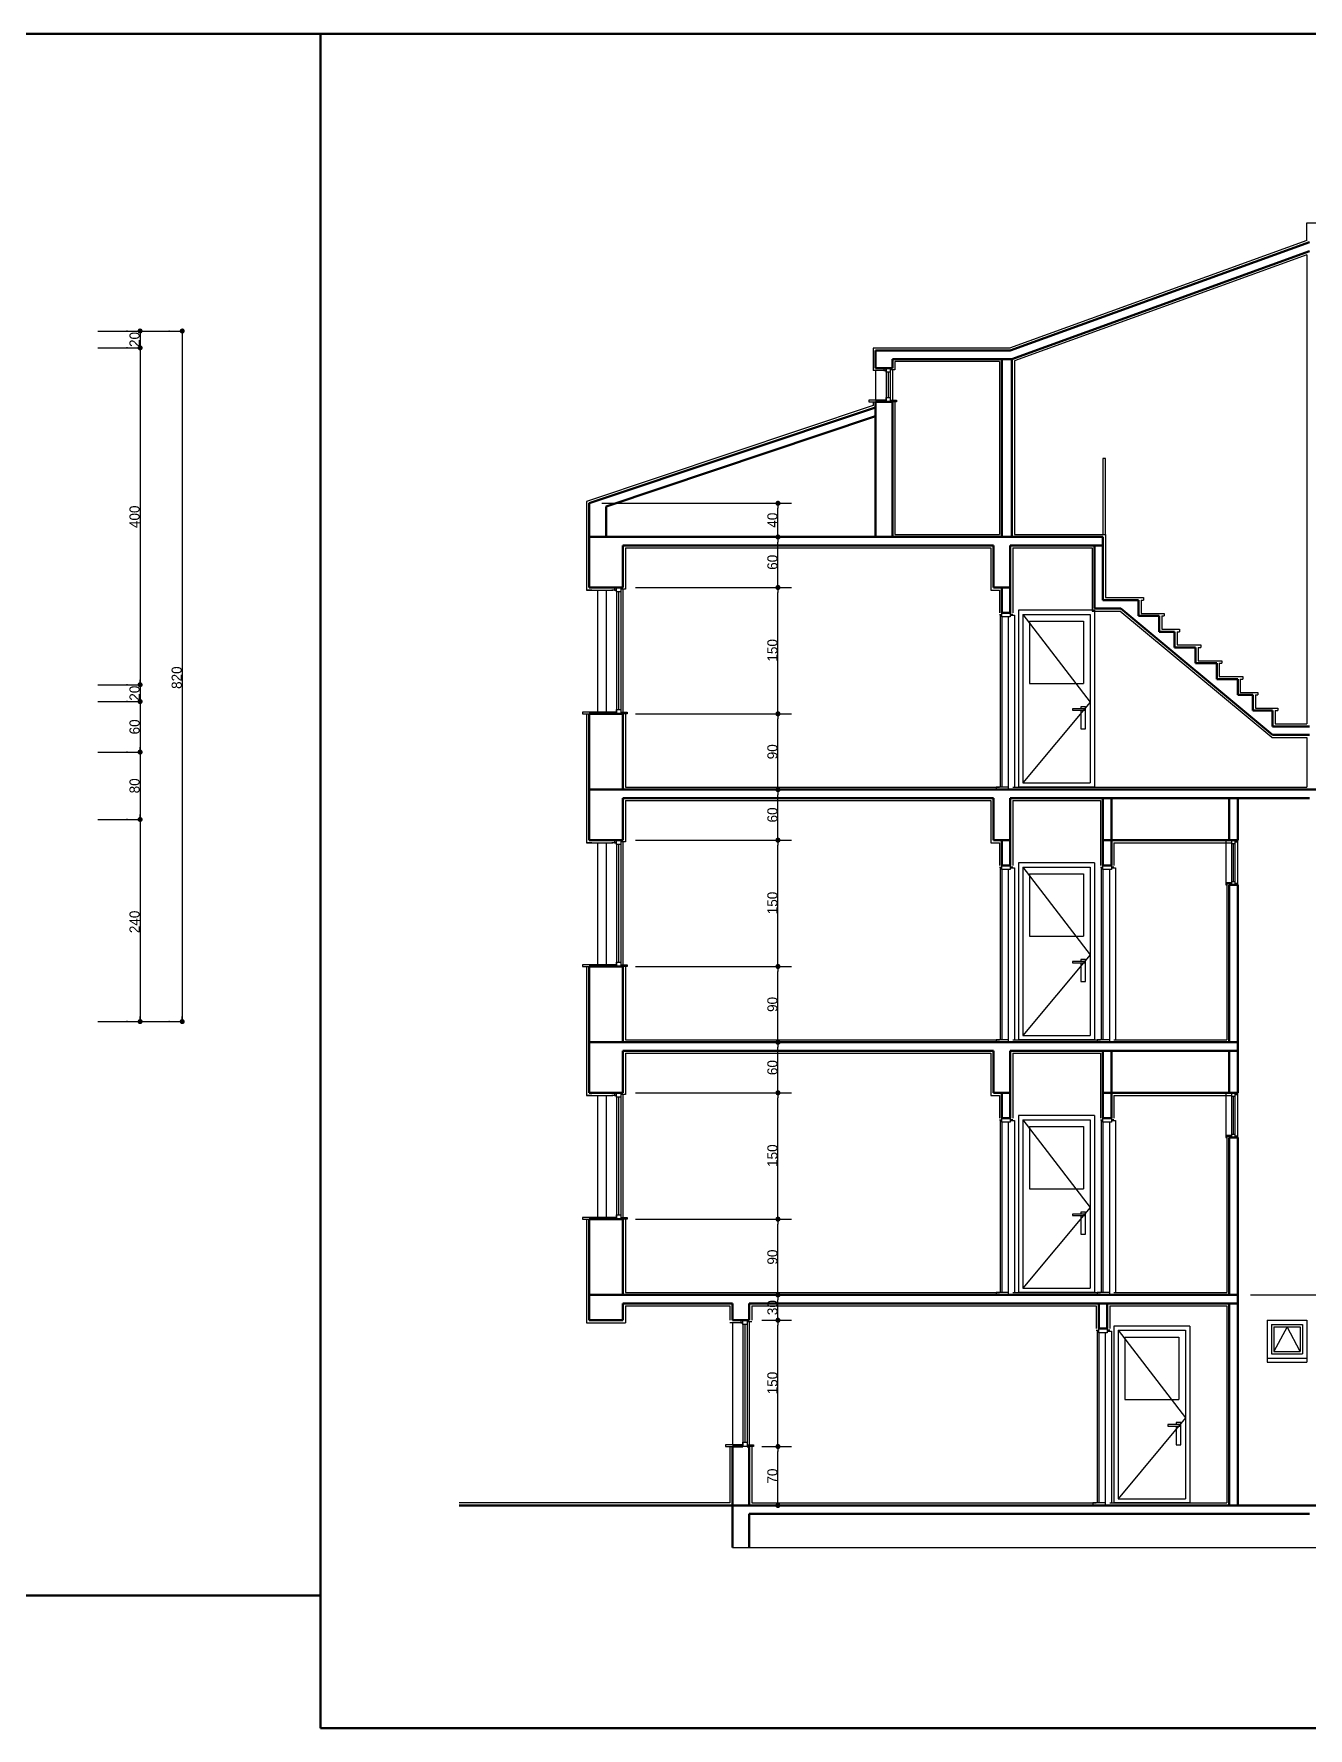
# Model space of a CAD drawing. Header units: millimetres. Extents: x 9537.41 to 9541.95, y -1431.78 to -1431.38.
# Drawn here: x 9539.8924 to 9540.1949, y -1431.7785 to -1431.3761 of the extents above; entities that cross this region are included whole.
import ezdxf

# ---------------------------------------------------------------- set-up
doc = ezdxf.new("R2010")
doc.units = ezdxf.units.MM
doc.linetypes.add('ACAD_ISO03W100', pattern=[30, 12, -18])
for name, color, linetype, lineweight in [('duvar', 214, 'Continuous', 50), ('kapı-pencere', 140, 'Continuous', 30), ('sıva', 203, 'Continuous', 25), ('ölçü', 4, 'Continuous', 25)]:
    doc.layers.add(name, color=color, linetype=linetype, lineweight=lineweight)

msp = doc.modelspace()

# ---------------------------------------------------------------- linework, layer by layer
at = {"color": 0, "linetype": 'ByBlock', "lineweight": -2}
for p, q in [((9539.91759, -1431.44729), (9539.91759, -1431.44789)), ((9539.91759, -1431.45009), (9539.91759, -1431.44949)), ((9539.92759, -1431.44729), (9539.92759, -1431.44789)), ((9539.91759, -1431.45129), (9539.91759, -1431.45189)), ((9540.06904, -1431.4882), (9540.06904, -1431.4888)), ((9540.06904, -1431.495), (9540.06904, -1431.4944)), ((9540.06904, -1431.4962), (9540.06904, -1431.4968)), ((9540.06904, -1431.507), (9540.06904, -1431.5064)), ((9540.06904, -1431.5082), (9540.06904, -1431.5088)), ((9539.91759, -1431.53009), (9539.91759, -1431.52949)), ((9539.91759, -1431.53129), (9539.91759, -1431.53189)), ((9539.91759, -1431.53409), (9539.91759, -1431.53349)), ((9539.91759, -1431.53529), (9539.91759, -1431.53589)), ((9540.06904, -1431.537), (9540.06904, -1431.5364)), ((9540.06904, -1431.5382), (9540.06904, -1431.5388)), ((9539.91759, -1431.54609), (9539.91759, -1431.54549)), ((9539.91759, -1431.54729), (9539.91759, -1431.54789)), ((9540.06904, -1431.555), (9540.06904, -1431.5544)), ((9540.06904, -1431.5562), (9540.06904, -1431.5568)), ((9539.91759, -1431.56209), (9539.91759, -1431.56149)), ((9539.91759, -1431.56329), (9539.91759, -1431.56389)), ((9540.06904, -1431.567), (9540.06904, -1431.5664)), ((9540.06904, -1431.5682), (9540.06904, -1431.5688)), ((9540.06904, -1431.597), (9540.06904, -1431.5964)), ((9540.06904, -1431.5982), (9540.06904, -1431.5988)), ((9539.91759, -1431.61009), (9539.91759, -1431.60949)), ((9539.92759, -1431.61009), (9539.92759, -1431.60949)), ((9540.06904, -1431.615), (9540.06904, -1431.6144)), ((9540.06904, -1431.6162), (9540.06904, -1431.6168)), ((9540.06904, -1431.627), (9540.06904, -1431.6264)), ((9540.06904, -1431.6282), (9540.06904, -1431.6288)), ((9540.06904, -1431.657), (9540.06904, -1431.6564)), ((9540.06904, -1431.6582), (9540.06904, -1431.6588)), ((9540.06904, -1431.675), (9540.06904, -1431.6744)), ((9540.06904, -1431.6762), (9540.06904, -1431.6768)), ((9540.06904, -1431.681), (9540.06904, -1431.6804)), ((9540.06904, -1431.6822), (9540.06904, -1431.6828)), ((9540.06904, -1431.711), (9540.06904, -1431.7104)), ((9540.06904, -1431.7122), (9540.06904, -1431.7128)), ((9540.06904, -1431.725), (9540.06904, -1431.7244))]:
    msp.add_line(p, q, dxfattribs=at)
at = {"color": 0, "linetype": 'ByBlock', "const_width": 0.0006}
for points in [[(9539.91759, -1431.44699, 1), (9539.91759, -1431.44639, 1)], [(9539.92759, -1431.44699, 1), (9539.92759, -1431.44639, 1)], [(9539.91759, -1431.45039, 1), (9539.91759, -1431.45099, 1)], [(9539.91759, -1431.45099, 1), (9539.91759, -1431.45039, 1)], [(9540.06904, -1431.4879, 1), (9540.06904, -1431.4873, 1)], [(9540.06904, -1431.4953, 1), (9540.06904, -1431.4959, 1)], [(9540.06904, -1431.4959, 1), (9540.06904, -1431.4953, 1)], [(9540.06904, -1431.5073, 1), (9540.06904, -1431.5079, 1)], [(9540.06904, -1431.5079, 1), (9540.06904, -1431.5073, 1)], [(9539.91759, -1431.53039, 1), (9539.91759, -1431.53099, 1)], [(9539.91759, -1431.53099, 1), (9539.91759, -1431.53039, 1)], [(9539.91759, -1431.53439, 1), (9539.91759, -1431.53499, 1)], [(9539.91759, -1431.53499, 1), (9539.91759, -1431.53439, 1)], [(9540.06904, -1431.5373, 1), (9540.06904, -1431.5379, 1)], [(9540.06904, -1431.5379, 1), (9540.06904, -1431.5373, 1)], [(9539.91759, -1431.54639, 1), (9539.91759, -1431.54699, 1)], [(9539.91759, -1431.54699, 1), (9539.91759, -1431.54639, 1)], [(9540.06904, -1431.5553, 1), (9540.06904, -1431.5559, 1)], [(9540.06904, -1431.5559, 1), (9540.06904, -1431.5553, 1)], [(9539.91759, -1431.56239, 1), (9539.91759, -1431.56299, 1)], [(9539.91759, -1431.56299, 1), (9539.91759, -1431.56239, 1)], [(9540.06904, -1431.5673, 1), (9540.06904, -1431.5679, 1)], [(9540.06904, -1431.5679, 1), (9540.06904, -1431.5673, 1)], [(9540.06904, -1431.5973, 1), (9540.06904, -1431.5979, 1)], [(9540.06904, -1431.5979, 1), (9540.06904, -1431.5973, 1)], [(9539.91759, -1431.61039, 1), (9539.91759, -1431.61099, 1)], [(9539.92759, -1431.61039, 1), (9539.92759, -1431.61099, 1)], [(9540.06904, -1431.6153, 1), (9540.06904, -1431.6159, 1)], [(9540.06904, -1431.6159, 1), (9540.06904, -1431.6153, 1)], [(9540.06904, -1431.6273, 1), (9540.06904, -1431.6279, 1)], [(9540.06904, -1431.6279, 1), (9540.06904, -1431.6273, 1)], [(9540.06904, -1431.6573, 1), (9540.06904, -1431.6579, 1)], [(9540.06904, -1431.6579, 1), (9540.06904, -1431.6573, 1)], [(9540.06904, -1431.6753, 1), (9540.06904, -1431.6759, 1)], [(9540.06904, -1431.6759, 1), (9540.06904, -1431.6753, 1)], [(9540.06904, -1431.6813, 1), (9540.06904, -1431.6819, 1)], [(9540.06904, -1431.6819, 1), (9540.06904, -1431.6813, 1)], [(9540.06904, -1431.7113, 1), (9540.06904, -1431.7119, 1)], [(9540.06904, -1431.7119, 1), (9540.06904, -1431.7113, 1)], [(9540.06904, -1431.7253, 1), (9540.06904, -1431.7259, 1)]]:
    msp.add_lwpolyline(points, format="xyb", close=True, dxfattribs=at)
at = {"layer": 'duvar'}
for p, q in [((9539.32395, -1431.37613), (9539.96039, -1431.37613)), ((9539.96039, -1431.37613), (9540.54647, -1431.37613)), ((9539.96039, -1431.77847), (9539.96039, -1431.37613)), ((9539.96039, -1431.747), (9539.96039, -1431.37613)), ((9539.96039, -1431.37613), (9539.96039, -1431.747)), ((9539.96039, -1431.4076), (9539.96039, -1431.77847)), ((9540.19521, -1431.4256), (9540.12421, -1431.45135)), ((9540.19521, -1431.42773), (9540.12457, -1431.45335)), ((9540.12421, -1431.45135), (9540.09221, -1431.45135)), ((9540.09221, -1431.45135), (9540.09221, -1431.4555)), ((9540.12457, -1431.45335), (9540.09621, -1431.45335)), ((9540.09621, -1431.45335), (9540.09621, -1431.4555)), ((9540.12221, -1431.45335), (9540.12221, -1431.4956)), ((9540.12457, -1431.45335), (9540.12457, -1431.4956)), ((9540.09621, -1431.4555), (9540.09221, -1431.4555)), ((9540.09621, -1431.4555), (9540.09221, -1431.4555)), ((9540.09621, -1431.4555), (9540.09421, -1431.4555)), ((9540.09221, -1431.46484), (9540.02421, -1431.4876)), ((9540.09221, -1431.46695), (9540.02821, -1431.48837)), ((9540.09471, -1431.4635), (9540.09221, -1431.4635)), ((9540.09221, -1431.4635), (9540.09221, -1431.46484)), ((9540.09621, -1431.4635), (9540.09221, -1431.4635)), ((9540.09221, -1431.46484), (9540.09221, -1431.4956)), ((9540.09621, -1431.4635), (9540.09571, -1431.4635)), ((9540.09621, -1431.4635), (9540.09621, -1431.4956)), ((9540.02421, -1431.4956), (9540.02421, -1431.4876)), ((9540.02821, -1431.4956), (9540.02821, -1431.48837)), ((9540.02421, -1431.4956), (9540.14621, -1431.4956)), ((9540.02421, -1431.4956), (9540.02421, -1431.5076)), ((9540.03221, -1431.4976), (9540.12021, -1431.4976)), ((9540.03221, -1431.4976), (9540.03221, -1431.5076)), ((9540.12021, -1431.4976), (9540.12021, -1431.5076)), ((9540.12421, -1431.4976), (9540.14621, -1431.4976)), ((9540.12421, -1431.4976), (9540.12421, -1431.5136)), ((9540.14421, -1431.4976), (9540.14421, -1431.5126)), ((9540.14621, -1431.4956), (9540.14621, -1431.5106)), ((9540.03221, -1431.5076), (9540.02421, -1431.5076)), ((9540.02421, -1431.5076), (9540.03221, -1431.5076)), ((9540.03221, -1431.5076), (9540.03021, -1431.5076)), ((9540.12021, -1431.5076), (9540.12421, -1431.5076)), ((9540.12221, -1431.5076), (9540.12221, -1431.5136)), ((9540.14621, -1431.5106), (9540.15464, -1431.5106)), ((9540.15464, -1431.5106), (9540.15464, -1431.51435)), ((9540.12221, -1431.5136), (9540.12421, -1431.5136)), ((9540.14421, -1431.5126), (9540.15043, -1431.5126)), ((9540.18649, -1431.5426), (9540.15043, -1431.5126)), ((9540.15464, -1431.51435), (9540.15956, -1431.51435)), ((9540.15956, -1431.51435), (9540.15956, -1431.5181)), ((9540.15956, -1431.5181), (9540.16321, -1431.5181)), ((9540.16321, -1431.5181), (9540.16321, -1431.52185)), ((9540.16321, -1431.52185), (9540.16821, -1431.52185)), ((9540.16821, -1431.52185), (9540.16821, -1431.5256)), ((9540.16821, -1431.5256), (9540.17321, -1431.5256)), ((9540.17321, -1431.5256), (9540.17321, -1431.52935)), ((9540.17321, -1431.52935), (9540.17821, -1431.52935)), ((9540.17821, -1431.52935), (9540.17821, -1431.5331)), ((9540.17821, -1431.5331), (9540.1818, -1431.5331)), ((9540.1818, -1431.5331), (9540.1818, -1431.53685)), ((9540.03221, -1431.5376), (9540.02421, -1431.5376)), ((9540.02421, -1431.5376), (9540.03221, -1431.5376)), ((9540.02421, -1431.5376), (9540.02421, -1431.5556)), ((9540.03221, -1431.5376), (9540.03221, -1431.5556)), ((9540.1818, -1431.53685), (9540.18649, -1431.53685)), ((9540.18649, -1431.53685), (9540.18649, -1431.5406)), ((9540.18649, -1431.5406), (9540.19521, -1431.5406)), ((9540.18649, -1431.5426), (9540.19521, -1431.5426)), ((9540.02421, -1431.5556), (9540.02421, -1431.5676)), ((9540.02421, -1431.5556), (9540.17821, -1431.5556)), ((9540.02421, -1431.5556), (9540.19921, -1431.5556)), ((9540.03221, -1431.5576), (9540.03221, -1431.5676)), ((9540.03221, -1431.5576), (9540.12021, -1431.5576)), ((9540.12021, -1431.5576), (9540.12021, -1431.5676)), ((9540.12421, -1431.5576), (9540.12421, -1431.5736)), ((9540.12421, -1431.5576), (9540.19521, -1431.5576)), ((9540.14621, -1431.5576), (9540.14621, -1431.5736)), ((9540.14821, -1431.5576), (9540.14821, -1431.5736)), ((9540.17621, -1431.5576), (9540.17621, -1431.5676)), ((9540.17821, -1431.5576), (9540.17821, -1431.5676)), ((9540.02421, -1431.5676), (9540.03221, -1431.5676)), ((9540.03221, -1431.5676), (9540.02421, -1431.5676)), ((9540.03221, -1431.5676), (9540.03021, -1431.5676)), ((9540.12021, -1431.5676), (9540.12421, -1431.5676)), ((9540.12221, -1431.5676), (9540.12221, -1431.5736)), ((9540.14621, -1431.5676), (9540.17821, -1431.5676)), ((9540.12221, -1431.5736), (9540.12421, -1431.5736)), ((9540.14621, -1431.5736), (9540.14821, -1431.5736)), ((9540.17561, -1431.5778), (9540.17681, -1431.5778)), ((9540.17621, -1431.5782), (9540.17621, -1431.6156)), ((9540.17621, -1431.5782), (9540.17821, -1431.5782)), ((9540.17821, -1431.5782), (9540.17821, -1431.6156)), ((9540.02421, -1431.5976), (9540.02421, -1431.6156)), ((9540.02421, -1431.5976), (9540.03221, -1431.5976)), ((9540.03221, -1431.5976), (9540.02421, -1431.5976)), ((9540.03221, -1431.5976), (9540.03221, -1431.6156)), ((9540.02421, -1431.6156), (9540.17821, -1431.6156)), ((9540.02421, -1431.6156), (9540.17821, -1431.6156)), ((9540.02421, -1431.6156), (9540.02421, -1431.6276)), ((9540.17821, -1431.6156), (9540.17821, -1431.6276)), ((9540.03221, -1431.6176), (9540.12021, -1431.6176)), ((9540.03221, -1431.6176), (9540.03221, -1431.6276)), ((9540.12021, -1431.6176), (9540.12021, -1431.6276)), ((9540.12421, -1431.6176), (9540.17821, -1431.6176)), ((9540.12421, -1431.6176), (9540.12421, -1431.6336)), ((9540.14621, -1431.6176), (9540.14621, -1431.6336)), ((9540.14821, -1431.6176), (9540.14821, -1431.6336)), ((9540.17621, -1431.6176), (9540.17621, -1431.6276)), ((9540.03221, -1431.6276), (9540.02421, -1431.6276)), ((9540.02421, -1431.6276), (9540.03221, -1431.6276)), ((9540.03221, -1431.6276), (9540.03021, -1431.6276)), ((9540.12021, -1431.6276), (9540.12421, -1431.6276)), ((9540.12221, -1431.6276), (9540.12221, -1431.6336)), ((9540.14621, -1431.6276), (9540.17821, -1431.6276)), ((9540.12221, -1431.6336), (9540.12421, -1431.6336)), ((9540.14621, -1431.6336), (9540.14821, -1431.6336)), ((9540.17561, -1431.6378), (9540.17681, -1431.6378)), ((9540.17621, -1431.6382), (9540.17821, -1431.6382)), ((9540.17621, -1431.6382), (9540.17621, -1431.6756)), ((9540.17821, -1431.6382), (9540.17821, -1431.6756)), ((9540.03221, -1431.6576), (9540.02421, -1431.6576)), ((9540.02421, -1431.6576), (9540.03221, -1431.6576)), ((9540.02421, -1431.6576), (9540.02421, -1431.6816)), ((9540.03221, -1431.6576), (9540.03221, -1431.6756)), ((9540.02421, -1431.6756), (9540.17821, -1431.6756)), ((9540.17821, -1431.6756), (9540.17821, -1431.7256)), ((9540.03221, -1431.6776), (9540.03221, -1431.6816)), ((9540.03221, -1431.6776), (9540.05821, -1431.6776)), ((9540.05821, -1431.6776), (9540.05821, -1431.6816)), ((9540.06221, -1431.6776), (9540.17821, -1431.6776)), ((9540.06221, -1431.6776), (9540.06221, -1431.6816)), ((9540.14521, -1431.6776), (9540.14521, -1431.6836)), ((9540.14721, -1431.6776), (9540.14721, -1431.6836)), ((9540.17621, -1431.6776), (9540.17621, -1431.7256)), ((9540.02421, -1431.6816), (9540.03221, -1431.6816)), ((9540.06221, -1431.6816), (9540.05821, -1431.6816)), ((9540.06221, -1431.6816), (9540.06021, -1431.6816)), ((9540.14521, -1431.6836), (9540.14721, -1431.6836)), ((9540.06071, -1431.7116), (9540.05821, -1431.7116)), ((9540.05821, -1431.7116), (9540.05821, -1431.7356)), ((9540.06221, -1431.7116), (9540.06171, -1431.7116)), ((9540.06221, -1431.7116), (9540.06221, -1431.7256)), ((9540.05821, -1431.7256), (9539.99332, -1431.7256)), ((9540.05821, -1431.7256), (9540.41421, -1431.7256)), ((9540.06221, -1431.7276), (9540.06221, -1431.7356)), ((9540.06221, -1431.7276), (9540.19521, -1431.7276)), ((9539.96039, -1431.747), (9539.32395, -1431.747)), ((9540.54647, -1431.77847), (9539.96039, -1431.77847))]:
    msp.add_line(p, q, dxfattribs=at)
at = {"layer": 'kapı-pencere'}
for p, q in [((9540.09221, -1431.4561), (9540.09221, -1431.4631)), ((9540.09471, -1431.4555), (9540.09471, -1431.4635)), ((9540.09471, -1431.4565), (9540.09471, -1431.4555)), ((9540.09471, -1431.4555), (9540.09571, -1431.4555)), ((9540.09571, -1431.4565), (9540.09471, -1431.4565)), ((9540.09521, -1431.4565), (9540.09521, -1431.4625)), ((9540.09571, -1431.4555), (9540.09571, -1431.4635)), ((9540.09571, -1431.4555), (9540.09571, -1431.4565)), ((9540.09621, -1431.4559), (9540.09621, -1431.4631)), ((9540.09471, -1431.4635), (9540.09471, -1431.4625)), ((9540.09471, -1431.4625), (9540.09571, -1431.4625)), ((9540.09571, -1431.4625), (9540.09571, -1431.4635)), ((9540.09471, -1431.4631), (9540.09061, -1431.4631)), ((9540.09061, -1431.4631), (9540.09061, -1431.4635)), ((9540.09061, -1431.4635), (9540.09221, -1431.4635)), ((9540.09571, -1431.4635), (9540.09471, -1431.4635)), ((9540.09571, -1431.4631), (9540.09721, -1431.4631)), ((9540.09721, -1431.4635), (9540.09621, -1431.4635)), ((9540.09721, -1431.4631), (9540.09721, -1431.4635)), ((9540.02821, -1431.5082), (9540.02821, -1431.5372)), ((9540.03071, -1431.5086), (9540.03071, -1431.5076)), ((9540.03071, -1431.5076), (9540.03171, -1431.5076)), ((9540.03071, -1431.5086), (9540.03071, -1431.5376)), ((9540.03171, -1431.5086), (9540.03071, -1431.5086)), ((9540.03121, -1431.5086), (9540.03121, -1431.5366)), ((9540.03171, -1431.5076), (9540.03171, -1431.5086)), ((9540.03171, -1431.5086), (9540.03171, -1431.5376)), ((9540.03221, -1431.508), (9540.03221, -1431.5372)), ((9540.12181, -1431.514), (9540.12181, -1431.555)), ((9540.12221, -1431.5146), (9540.12221, -1431.5136)), ((9540.12221, -1431.5136), (9540.12421, -1431.5136)), ((9540.12221, -1431.5146), (9540.12221, -1431.555)), ((9540.12421, -1431.5146), (9540.12221, -1431.5146)), ((9540.12381, -1431.5556), (9540.12381, -1431.5146)), ((9540.12421, -1431.5136), (9540.12421, -1431.5146)), ((9540.12421, -1431.5142), (9540.12521, -1431.5142)), ((9540.12461, -1431.514), (9540.12461, -1431.5142)), ((9540.12521, -1431.5142), (9540.12521, -1431.555)), ((9540.14418, -1431.513), (9540.12618, -1431.513)), ((9540.12618, -1431.513), (9540.12618, -1431.555)), ((9540.12718, -1431.514), (9540.14318, -1431.514)), ((9540.12718, -1431.514), (9540.12718, -1431.554)), ((9540.14318, -1431.514), (9540.14318, -1431.554)), ((9540.14418, -1431.513), (9540.14418, -1431.555)), ((9540.12878, -1431.5156), (9540.12878, -1431.53041)), ((9540.12878, -1431.5156), (9540.14158, -1431.5156)), ((9540.14158, -1431.5156), (9540.14158, -1431.53041)), ((9540.12878, -1431.53041), (9540.14158, -1431.53041)), ((9540.03071, -1431.5372), (9540.02261, -1431.5372)), ((9540.02261, -1431.5372), (9540.02261, -1431.5376)), ((9540.02261, -1431.5376), (9540.02421, -1431.5376)), ((9540.03071, -1431.5376), (9540.03071, -1431.5366)), ((9540.03071, -1431.5366), (9540.03171, -1431.5366)), ((9540.03171, -1431.5376), (9540.03071, -1431.5376)), ((9540.03171, -1431.5366), (9540.03171, -1431.5376)), ((9540.03171, -1431.5372), (9540.03321, -1431.5372)), ((9540.03321, -1431.5376), (9540.03221, -1431.5376)), ((9540.03321, -1431.5372), (9540.03321, -1431.5376)), ((9540.14194, -1431.5364), (9540.13895, -1431.5364)), ((9540.13895, -1431.5364), (9540.13895, -1431.53673)), ((9540.13895, -1431.53673), (9540.14194, -1431.53673)), ((9540.14204, -1431.53593), (9540.14092, -1431.53593)), ((9540.14092, -1431.53593), (9540.14092, -1431.5364)), ((9540.14092, -1431.53673), (9540.14092, -1431.54119)), ((9540.14194, -1431.53673), (9540.14194, -1431.5364)), ((9540.14204, -1431.54119), (9540.14204, -1431.53593)), ((9540.14092, -1431.54119), (9540.14204, -1431.54119)), ((9540.12381, -1431.555), (9540.12081, -1431.555)), ((9540.12381, -1431.555), (9540.12081, -1431.555)), ((9540.12081, -1431.555), (9540.12081, -1431.5556)), ((9540.12081, -1431.555), (9540.12081, -1431.5556)), ((9540.12718, -1431.554), (9540.14318, -1431.554)), ((9540.03071, -1431.5686), (9540.03071, -1431.5676)), ((9540.03071, -1431.5676), (9540.03171, -1431.5676)), ((9540.03171, -1431.5676), (9540.03171, -1431.5686)), ((9540.17535, -1431.5676), (9540.17535, -1431.5782)), ((9540.17681, -1431.5782), (9540.17681, -1431.5676)), ((9540.17761, -1431.5782), (9540.17761, -1431.5676)), ((9540.17821, -1431.5782), (9540.17821, -1431.5676)), ((9540.02821, -1431.5682), (9540.02821, -1431.5972)), ((9540.03071, -1431.5686), (9540.03071, -1431.5976)), ((9540.03171, -1431.5686), (9540.03071, -1431.5686)), ((9540.03121, -1431.5686), (9540.03121, -1431.5966)), ((9540.03171, -1431.5686), (9540.03171, -1431.5976)), ((9540.03221, -1431.568), (9540.03221, -1431.5972)), ((9540.17681, -1431.5684), (9540.17761, -1431.5684)), ((9540.17721, -1431.5774), (9540.17721, -1431.5684)), ((9540.17761, -1431.568), (9540.17821, -1431.568)), ((9540.12181, -1431.574), (9540.12181, -1431.615)), ((9540.12221, -1431.5746), (9540.12221, -1431.5736)), ((9540.12221, -1431.5736), (9540.12421, -1431.5736)), ((9540.12221, -1431.5746), (9540.12221, -1431.615)), ((9540.12421, -1431.5746), (9540.12221, -1431.5746)), ((9540.12381, -1431.6156), (9540.12381, -1431.5746)), ((9540.12421, -1431.5736), (9540.12421, -1431.5746)), ((9540.12421, -1431.5742), (9540.12521, -1431.5742)), ((9540.12461, -1431.574), (9540.12461, -1431.5742)), ((9540.12521, -1431.5742), (9540.12521, -1431.615)), ((9540.12618, -1431.573), (9540.12618, -1431.615)), ((9540.14418, -1431.573), (9540.12618, -1431.573)), ((9540.12718, -1431.574), (9540.12718, -1431.614)), ((9540.12718, -1431.574), (9540.14318, -1431.574)), ((9540.12878, -1431.5756), (9540.14158, -1431.5756)), ((9540.12878, -1431.5756), (9540.12878, -1431.59041)), ((9540.14158, -1431.5756), (9540.14158, -1431.59041)), ((9540.14318, -1431.574), (9540.14318, -1431.614)), ((9540.14418, -1431.573), (9540.14418, -1431.615)), ((9540.14581, -1431.574), (9540.14581, -1431.615)), ((9540.14621, -1431.5746), (9540.14621, -1431.5736)), ((9540.14621, -1431.5736), (9540.14821, -1431.5736)), ((9540.14621, -1431.5746), (9540.14621, -1431.615)), ((9540.14821, -1431.5746), (9540.14621, -1431.5746)), ((9540.14781, -1431.6156), (9540.14781, -1431.5746)), ((9540.14821, -1431.5736), (9540.14821, -1431.5746)), ((9540.14821, -1431.5742), (9540.14921, -1431.5742)), ((9540.14861, -1431.574), (9540.14861, -1431.5742)), ((9540.14921, -1431.5742), (9540.14921, -1431.615)), ((9540.17535, -1431.5782), (9540.17561, -1431.5782)), ((9540.17681, -1431.5774), (9540.17761, -1431.5774)), ((9540.17761, -1431.5778), (9540.17821, -1431.5778)), ((9540.12878, -1431.59041), (9540.14158, -1431.59041)), ((9540.02261, -1431.5972), (9540.02261, -1431.5976)), ((9540.03071, -1431.5972), (9540.02261, -1431.5972)), ((9540.02261, -1431.5976), (9540.02421, -1431.5976)), ((9540.03071, -1431.5976), (9540.03071, -1431.5966)), ((9540.03071, -1431.5966), (9540.03171, -1431.5966)), ((9540.03171, -1431.5976), (9540.03071, -1431.5976)), ((9540.03171, -1431.5966), (9540.03171, -1431.5976)), ((9540.03171, -1431.5972), (9540.03321, -1431.5972)), ((9540.03321, -1431.5976), (9540.03221, -1431.5976)), ((9540.03321, -1431.5972), (9540.03321, -1431.5976)), ((9540.14194, -1431.5964), (9540.13895, -1431.5964)), ((9540.13895, -1431.5964), (9540.13895, -1431.59673)), ((9540.13895, -1431.59673), (9540.14194, -1431.59673)), ((9540.14204, -1431.59593), (9540.14092, -1431.59593)), ((9540.14092, -1431.59593), (9540.14092, -1431.5964)), ((9540.14092, -1431.59673), (9540.14092, -1431.60119)), ((9540.14194, -1431.59673), (9540.14194, -1431.5964)), ((9540.14204, -1431.60119), (9540.14204, -1431.59593)), ((9540.14092, -1431.60119), (9540.14204, -1431.60119)), ((9540.12081, -1431.615), (9540.12081, -1431.6156)), ((9540.12081, -1431.615), (9540.12081, -1431.6156)), ((9540.12381, -1431.615), (9540.12081, -1431.615)), ((9540.12381, -1431.615), (9540.12081, -1431.615)), ((9540.12081, -1431.615), (9540.12081, -1431.6156)), ((9540.12081, -1431.615), (9540.12081, -1431.6156)), ((9540.12381, -1431.615), (9540.12081, -1431.615)), ((9540.12381, -1431.615), (9540.12081, -1431.615)), ((9540.12718, -1431.614), (9540.14318, -1431.614)), ((9540.12718, -1431.614), (9540.14318, -1431.614)), ((9540.14781, -1431.615), (9540.14481, -1431.615)), ((9540.14781, -1431.615), (9540.14481, -1431.615)), ((9540.14481, -1431.615), (9540.14481, -1431.6156)), ((9540.14481, -1431.615), (9540.14481, -1431.6156)), ((9540.14781, -1431.615), (9540.14481, -1431.615)), ((9540.14781, -1431.615), (9540.14481, -1431.615)), ((9540.14481, -1431.615), (9540.14481, -1431.6156)), ((9540.14481, -1431.615), (9540.14481, -1431.6156)), ((9540.03071, -1431.6286), (9540.03071, -1431.6276)), ((9540.03071, -1431.6276), (9540.03171, -1431.6276)), ((9540.03171, -1431.6276), (9540.03171, -1431.6286)), ((9540.17535, -1431.6276), (9540.17535, -1431.6382)), ((9540.17681, -1431.6382), (9540.17681, -1431.6276)), ((9540.17761, -1431.6382), (9540.17761, -1431.6276)), ((9540.17821, -1431.6382), (9540.17821, -1431.6276)), ((9540.02821, -1431.6282), (9540.02821, -1431.6572)), ((9540.03071, -1431.6286), (9540.03071, -1431.6576)), ((9540.03171, -1431.6286), (9540.03071, -1431.6286)), ((9540.03121, -1431.6286), (9540.03121, -1431.6566)), ((9540.03171, -1431.6286), (9540.03171, -1431.6576)), ((9540.03221, -1431.628), (9540.03221, -1431.6572)), ((9540.17681, -1431.6284), (9540.17761, -1431.6284)), ((9540.17721, -1431.6374), (9540.17721, -1431.6284)), ((9540.17761, -1431.628), (9540.17821, -1431.628)), ((9540.12181, -1431.634), (9540.12181, -1431.675)), ((9540.12221, -1431.6346), (9540.12221, -1431.6336)), ((9540.12221, -1431.6336), (9540.12421, -1431.6336)), ((9540.12221, -1431.6346), (9540.12221, -1431.675)), ((9540.12421, -1431.6346), (9540.12221, -1431.6346)), ((9540.12381, -1431.6756), (9540.12381, -1431.6346)), ((9540.12421, -1431.6336), (9540.12421, -1431.6346)), ((9540.12421, -1431.6342), (9540.12521, -1431.6342)), ((9540.12461, -1431.634), (9540.12461, -1431.6342)), ((9540.12521, -1431.6342), (9540.12521, -1431.675)), ((9540.14418, -1431.633), (9540.12618, -1431.633)), ((9540.12618, -1431.633), (9540.12618, -1431.675)), ((9540.12718, -1431.634), (9540.14318, -1431.634)), ((9540.12718, -1431.634), (9540.12718, -1431.674)), ((9540.12878, -1431.6356), (9540.12878, -1431.65041)), ((9540.12878, -1431.6356), (9540.14158, -1431.6356)), ((9540.14158, -1431.6356), (9540.14158, -1431.65041)), ((9540.14318, -1431.634), (9540.14318, -1431.674)), ((9540.14418, -1431.633), (9540.14418, -1431.675)), ((9540.14581, -1431.634), (9540.14581, -1431.675)), ((9540.14621, -1431.6346), (9540.14621, -1431.6336)), ((9540.14621, -1431.6336), (9540.14821, -1431.6336)), ((9540.14621, -1431.6346), (9540.14621, -1431.675)), ((9540.14821, -1431.6346), (9540.14621, -1431.6346)), ((9540.14781, -1431.6756), (9540.14781, -1431.6346)), ((9540.14821, -1431.6336), (9540.14821, -1431.6346)), ((9540.14821, -1431.6342), (9540.14921, -1431.6342)), ((9540.14861, -1431.634), (9540.14861, -1431.6342)), ((9540.14921, -1431.6342), (9540.14921, -1431.675)), ((9540.17535, -1431.6382), (9540.17561, -1431.6382)), ((9540.17681, -1431.6374), (9540.17761, -1431.6374)), ((9540.17761, -1431.6378), (9540.17821, -1431.6378)), ((9540.12878, -1431.65041), (9540.14158, -1431.65041)), ((9540.14204, -1431.65593), (9540.14092, -1431.65593)), ((9540.14092, -1431.65593), (9540.14092, -1431.6564)), ((9540.14204, -1431.66119), (9540.14204, -1431.65593)), ((9540.03071, -1431.6572), (9540.02261, -1431.6572)), ((9540.02261, -1431.6572), (9540.02261, -1431.6576)), ((9540.02261, -1431.6576), (9540.02421, -1431.6576)), ((9540.03071, -1431.6576), (9540.03071, -1431.6566)), ((9540.03071, -1431.6566), (9540.03171, -1431.6566)), ((9540.03171, -1431.6576), (9540.03071, -1431.6576)), ((9540.03171, -1431.6566), (9540.03171, -1431.6576)), ((9540.03171, -1431.6572), (9540.03321, -1431.6572)), ((9540.03321, -1431.6576), (9540.03221, -1431.6576)), ((9540.03321, -1431.6572), (9540.03321, -1431.6576)), ((9540.14194, -1431.6564), (9540.13895, -1431.6564)), ((9540.13895, -1431.6564), (9540.13895, -1431.65673)), ((9540.13895, -1431.65673), (9540.14194, -1431.65673)), ((9540.14092, -1431.65673), (9540.14092, -1431.66119)), ((9540.14194, -1431.65673), (9540.14194, -1431.6564)), ((9540.14092, -1431.66119), (9540.14204, -1431.66119)), ((9540.12381, -1431.675), (9540.12081, -1431.675)), ((9540.12381, -1431.675), (9540.12081, -1431.675)), ((9540.12081, -1431.675), (9540.12081, -1431.6756)), ((9540.12081, -1431.675), (9540.12081, -1431.6756)), ((9540.12718, -1431.674), (9540.14318, -1431.674)), ((9540.14481, -1431.675), (9540.14481, -1431.6756)), ((9540.14481, -1431.675), (9540.14481, -1431.6756)), ((9540.14781, -1431.675), (9540.14481, -1431.675)), ((9540.14781, -1431.675), (9540.14481, -1431.675)), ((9540.05821, -1431.6822), (9540.05821, -1431.7112)), ((9540.06071, -1431.6826), (9540.06071, -1431.6816)), ((9540.06071, -1431.6816), (9540.06171, -1431.6816)), ((9540.06071, -1431.6826), (9540.06071, -1431.7116)), ((9540.06171, -1431.6826), (9540.06071, -1431.6826)), ((9540.06121, -1431.6826), (9540.06121, -1431.7106)), ((9540.06171, -1431.6816), (9540.06171, -1431.6826)), ((9540.06171, -1431.6826), (9540.06171, -1431.7116)), ((9540.06221, -1431.682), (9540.06221, -1431.7112)), ((9540.14481, -1431.684), (9540.14481, -1431.725)), ((9540.14521, -1431.6846), (9540.14521, -1431.6836)), ((9540.14521, -1431.6836), (9540.14721, -1431.6836)), ((9540.14721, -1431.6836), (9540.14721, -1431.6846)), ((9540.14721, -1431.6842), (9540.14821, -1431.6842)), ((9540.14761, -1431.684), (9540.14761, -1431.6842)), ((9540.14821, -1431.6842), (9540.14821, -1431.725)), ((9540.14882, -1431.683), (9540.14882, -1431.725)), ((9540.16682, -1431.683), (9540.14882, -1431.683)), ((9540.14982, -1431.684), (9540.14982, -1431.724)), ((9540.14982, -1431.684), (9540.16582, -1431.684)), ((9540.16582, -1431.684), (9540.16582, -1431.724)), ((9540.16682, -1431.683), (9540.16682, -1431.725)), ((9540.18521, -1431.6816), (9540.18521, -1431.6916)), ((9540.18521, -1431.6816), (9540.19461, -1431.6816)), ((9540.18621, -1431.6826), (9540.19361, -1431.6826)), ((9540.18621, -1431.6826), (9540.18621, -1431.6896)), ((9540.18681, -1431.6832), (9540.19301, -1431.6832)), ((9540.18681, -1431.6832), (9540.18681, -1431.689)), ((9540.19301, -1431.6832), (9540.19301, -1431.689)), ((9540.19361, -1431.6826), (9540.19361, -1431.6896)), ((9540.19461, -1431.6816), (9540.19461, -1431.6916)), ((9540.14521, -1431.6846), (9540.14521, -1431.725)), ((9540.14721, -1431.6846), (9540.14521, -1431.6846)), ((9540.14681, -1431.7256), (9540.14681, -1431.6846)), ((9540.15142, -1431.6856), (9540.16422, -1431.6856)), ((9540.15142, -1431.6856), (9540.15142, -1431.70041)), ((9540.16422, -1431.6856), (9540.16422, -1431.70041)), ((9540.18521, -1431.6906), (9540.19461, -1431.6906)), ((9540.18521, -1431.6916), (9540.19461, -1431.6916)), ((9540.18621, -1431.6896), (9540.19361, -1431.6896)), ((9540.18681, -1431.689), (9540.19301, -1431.689)), ((9540.15142, -1431.70041), (9540.16422, -1431.70041)), ((9540.16458, -1431.7064), (9540.16159, -1431.7064)), ((9540.16159, -1431.7064), (9540.16159, -1431.70673)), ((9540.16159, -1431.70673), (9540.16458, -1431.70673)), ((9540.16468, -1431.70593), (9540.16355, -1431.70593)), ((9540.16355, -1431.70593), (9540.16355, -1431.7064)), ((9540.16355, -1431.70673), (9540.16355, -1431.71119)), ((9540.16458, -1431.70673), (9540.16458, -1431.7064)), ((9540.16468, -1431.71119), (9540.16468, -1431.70593)), ((9540.05661, -1431.7112), (9540.05661, -1431.7116)), ((9540.06071, -1431.7112), (9540.05661, -1431.7112)), ((9540.05661, -1431.7116), (9540.05821, -1431.7116)), ((9540.06071, -1431.7116), (9540.06071, -1431.7106)), ((9540.06071, -1431.7106), (9540.06171, -1431.7106)), ((9540.06171, -1431.7116), (9540.06071, -1431.7116)), ((9540.06171, -1431.7106), (9540.06171, -1431.7116)), ((9540.06171, -1431.7112), (9540.06321, -1431.7112)), ((9540.06321, -1431.7116), (9540.06221, -1431.7116)), ((9540.06321, -1431.7112), (9540.06321, -1431.7116)), ((9540.16355, -1431.71119), (9540.16468, -1431.71119)), ((9540.14982, -1431.724), (9540.16582, -1431.724)), ((9540.14381, -1431.725), (9540.14381, -1431.7256)), ((9540.14381, -1431.725), (9540.14381, -1431.7256)), ((9540.14681, -1431.725), (9540.14381, -1431.725)), ((9540.14681, -1431.725), (9540.14381, -1431.725))]:
    msp.add_line(p, q, dxfattribs=at)
at = {"layer": 'kapı-pencere', "linetype": 'ACAD_ISO03W100'}
for p, q in [((9540.12718, -1431.514), (9540.14318, -1431.5348)), ((9540.14318, -1431.5348), (9540.12718, -1431.554)), ((9540.12718, -1431.574), (9540.14318, -1431.5948)), ((9540.14318, -1431.5948), (9540.12718, -1431.614)), ((9540.12718, -1431.634), (9540.14318, -1431.6548)), ((9540.14318, -1431.6548), (9540.12718, -1431.674)), ((9540.14982, -1431.684), (9540.16582, -1431.7048)), ((9540.16582, -1431.7048), (9540.14982, -1431.724))]:
    msp.add_line(p, q, dxfattribs=at)
at = {"layer": 'sıva'}
for p, q in [((9540.19461, -1431.42518), (9540.19461, -1431.421)), ((9540.19461, -1431.421), (9540.27781, -1431.421)), ((9540.19461, -1431.42518), (9540.12401, -1431.45078)), ((9540.19461, -1431.42859), (9540.12517, -1431.45377)), ((9540.19461, -1431.42859), (9540.19461, -1431.54)), ((9540.09161, -1431.45075), (9540.09161, -1431.4561)), ((9540.12421, -1431.45075), (9540.09161, -1431.45075)), ((9540.09681, -1431.45395), (9540.09681, -1431.4559)), ((9540.12161, -1431.45395), (9540.09681, -1431.45395)), ((9540.12161, -1431.45395), (9540.12161, -1431.495)), ((9540.12517, -1431.45377), (9540.12517, -1431.495)), ((9540.09471, -1431.4561), (9540.09161, -1431.4561)), ((9540.09421, -1431.4555), (9540.09421, -1431.4561)), ((9540.09421, -1431.4561), (9540.09471, -1431.4561)), ((9540.09681, -1431.4559), (9540.09571, -1431.4559)), ((9540.09161, -1431.46441), (9540.02361, -1431.48717)), ((9540.09161, -1431.4635), (9540.09161, -1431.46441)), ((9540.09681, -1431.4635), (9540.09681, -1431.495)), ((9540.14621, -1431.477), (9540.14621, -1431.495)), ((9540.14681, -1431.477), (9540.14621, -1431.477)), ((9540.14681, -1431.495), (9540.14681, -1431.477)), ((9540.02361, -1431.48717), (9540.02361, -1431.5082)), ((9540.09681, -1431.495), (9540.12161, -1431.495)), ((9540.12517, -1431.495), (9540.14681, -1431.495)), ((9540.14681, -1431.495), (9540.14681, -1431.51)), ((9540.03281, -1431.4982), (9540.03281, -1431.508)), ((9540.03281, -1431.4982), (9540.11961, -1431.4982)), ((9540.11961, -1431.4982), (9540.11961, -1431.5082)), ((9540.12481, -1431.4982), (9540.12481, -1431.5136)), ((9540.12481, -1431.4982), (9540.14361, -1431.4982)), ((9540.14361, -1431.4982), (9540.14361, -1431.5132)), ((9540.02361, -1431.5082), (9540.02981, -1431.5082)), ((9540.02481, -1431.5082), (9540.02361, -1431.5082)), ((9540.02621, -1431.5082), (9540.02621, -1431.5372)), ((9540.03071, -1431.5082), (9540.02961, -1431.5082)), ((9540.03021, -1431.5076), (9540.03021, -1431.5082)), ((9540.03021, -1431.5082), (9540.03071, -1431.5082)), ((9540.03281, -1431.508), (9540.03171, -1431.508)), ((9540.11961, -1431.5082), (9540.12161, -1431.5082)), ((9540.12161, -1431.5082), (9540.12161, -1431.5136)), ((9540.14681, -1431.51), (9540.15584, -1431.51)), ((9540.15524, -1431.5106), (9540.15584, -1431.5106)), ((9540.15524, -1431.5106), (9540.15524, -1431.51375)), ((9540.15584, -1431.51), (9540.15584, -1431.5106)), ((9540.12161, -1431.514), (9540.12221, -1431.514)), ((9540.12421, -1431.5139), (9540.12481, -1431.5139)), ((9540.14361, -1431.5132), (9540.15021, -1431.5132)), ((9540.18627, -1431.5432), (9540.15021, -1431.5132)), ((9540.15524, -1431.51375), (9540.16076, -1431.51375)), ((9540.16016, -1431.51435), (9540.16076, -1431.51435)), ((9540.16016, -1431.51435), (9540.16016, -1431.5175)), ((9540.16076, -1431.51375), (9540.16076, -1431.51435)), ((9540.16016, -1431.5175), (9540.16441, -1431.5175)), ((9540.16381, -1431.5181), (9540.16441, -1431.5181)), ((9540.16381, -1431.5181), (9540.16381, -1431.52125)), ((9540.16441, -1431.5175), (9540.16441, -1431.5181)), ((9540.16381, -1431.52125), (9540.16941, -1431.52125)), ((9540.16881, -1431.52185), (9540.16941, -1431.52185)), ((9540.16881, -1431.52185), (9540.16881, -1431.525)), ((9540.16941, -1431.52125), (9540.16941, -1431.52185)), ((9540.16881, -1431.525), (9540.17441, -1431.525)), ((9540.17381, -1431.5256), (9540.17441, -1431.5256)), ((9540.17381, -1431.5256), (9540.17381, -1431.52875)), ((9540.17441, -1431.525), (9540.17441, -1431.5256)), ((9540.17381, -1431.52875), (9540.17941, -1431.52875)), ((9540.17881, -1431.52935), (9540.17941, -1431.52935)), ((9540.17881, -1431.52935), (9540.17881, -1431.5325)), ((9540.17941, -1431.52875), (9540.17941, -1431.52935)), ((9540.17881, -1431.5325), (9540.183, -1431.5325)), ((9540.1824, -1431.5331), (9540.183, -1431.5331)), ((9540.1824, -1431.5331), (9540.1824, -1431.53625)), ((9540.183, -1431.5325), (9540.183, -1431.5331)), ((9540.02361, -1431.5376), (9540.02361, -1431.5556)), ((9540.03281, -1431.5376), (9540.03281, -1431.555)), ((9540.1824, -1431.53625), (9540.18769, -1431.53625)), ((9540.18709, -1431.53685), (9540.18769, -1431.53685)), ((9540.18709, -1431.53685), (9540.18709, -1431.54)), ((9540.18769, -1431.53625), (9540.18769, -1431.53685)), ((9540.18627, -1431.5432), (9540.19461, -1431.5432)), ((9540.18709, -1431.54), (9540.19461, -1431.54)), ((9540.19461, -1431.5432), (9540.19461, -1431.555)), ((9540.03281, -1431.555), (9540.12161, -1431.555)), ((9540.12481, -1431.555), (9540.19461, -1431.555)), ((9540.14418, -1431.555), (9540.12618, -1431.555)), ((9540.02361, -1431.5556), (9540.02361, -1431.5682)), ((9540.03281, -1431.5582), (9540.11961, -1431.5582)), ((9540.03281, -1431.5582), (9540.03281, -1431.568)), ((9540.11961, -1431.5582), (9540.11961, -1431.5682)), ((9540.12481, -1431.5582), (9540.14561, -1431.5582)), ((9540.12481, -1431.5582), (9540.12481, -1431.5736)), ((9540.14561, -1431.5582), (9540.14561, -1431.5736)), ((9540.03021, -1431.5676), (9540.03021, -1431.5682)), ((9540.02481, -1431.5682), (9540.02361, -1431.5682)), ((9540.02361, -1431.5682), (9540.02981, -1431.5682)), ((9540.02621, -1431.5682), (9540.02621, -1431.5972)), ((9540.03071, -1431.5682), (9540.02961, -1431.5682)), ((9540.03021, -1431.5682), (9540.03071, -1431.5682)), ((9540.03281, -1431.568), (9540.03171, -1431.568)), ((9540.11961, -1431.5682), (9540.12161, -1431.5682)), ((9540.12161, -1431.5682), (9540.12161, -1431.5736)), ((9540.14881, -1431.5682), (9540.17681, -1431.5682)), ((9540.14881, -1431.5682), (9540.14881, -1431.5736)), ((9540.12161, -1431.574), (9540.12221, -1431.574)), ((9540.12421, -1431.5739), (9540.12481, -1431.5739)), ((9540.14561, -1431.574), (9540.14621, -1431.574)), ((9540.14821, -1431.5739), (9540.14881, -1431.5739)), ((9540.17561, -1431.5778), (9540.17561, -1431.615)), ((9540.02361, -1431.5976), (9540.02361, -1431.6156)), ((9540.03281, -1431.5976), (9540.03281, -1431.615)), ((9540.02361, -1431.6156), (9540.02361, -1431.6282)), ((9540.03281, -1431.615), (9540.12161, -1431.615)), ((9540.03281, -1431.615), (9540.12161, -1431.615)), ((9540.12481, -1431.615), (9540.14561, -1431.615)), ((9540.12481, -1431.615), (9540.14561, -1431.615)), ((9540.14418, -1431.615), (9540.12618, -1431.615)), ((9540.14418, -1431.615), (9540.12618, -1431.615)), ((9540.14881, -1431.615), (9540.17561, -1431.615)), ((9540.14881, -1431.615), (9540.17561, -1431.615)), ((9540.03281, -1431.6182), (9540.03281, -1431.628)), ((9540.03281, -1431.6182), (9540.11961, -1431.6182)), ((9540.11961, -1431.6182), (9540.11961, -1431.6282)), ((9540.12481, -1431.6182), (9540.12481, -1431.6336)), ((9540.12481, -1431.6182), (9540.14561, -1431.6182)), ((9540.14561, -1431.6182), (9540.14561, -1431.6336)), ((9540.03021, -1431.6276), (9540.03021, -1431.6282)), ((9540.02361, -1431.6282), (9540.02981, -1431.6282)), ((9540.02481, -1431.6282), (9540.02361, -1431.6282)), ((9540.02621, -1431.6282), (9540.02621, -1431.6572)), ((9540.03071, -1431.6282), (9540.02961, -1431.6282)), ((9540.03021, -1431.6282), (9540.03071, -1431.6282)), ((9540.03281, -1431.628), (9540.03171, -1431.628)), ((9540.11961, -1431.6282), (9540.12161, -1431.6282)), ((9540.12161, -1431.6282), (9540.12161, -1431.6336)), ((9540.14881, -1431.6282), (9540.14881, -1431.6336)), ((9540.14881, -1431.6282), (9540.17681, -1431.6282)), ((9540.12161, -1431.634), (9540.12221, -1431.634)), ((9540.12421, -1431.6339), (9540.12481, -1431.6339)), ((9540.14561, -1431.634), (9540.14621, -1431.634)), ((9540.14821, -1431.6339), (9540.14881, -1431.6339)), ((9540.17561, -1431.6378), (9540.17561, -1431.675)), ((9540.02361, -1431.6576), (9540.02361, -1431.6822)), ((9540.03281, -1431.6576), (9540.03281, -1431.675)), ((9540.03281, -1431.675), (9540.12161, -1431.675)), ((9540.12481, -1431.675), (9540.14561, -1431.675)), ((9540.14418, -1431.675), (9540.12618, -1431.675)), ((9540.14881, -1431.675), (9540.17561, -1431.675)), ((9540.03281, -1431.6782), (9540.03281, -1431.6822)), ((9540.03281, -1431.6782), (9540.05761, -1431.6782)), ((9540.05761, -1431.6782), (9540.05761, -1431.6816)), ((9540.06281, -1431.6782), (9540.06281, -1431.6816)), ((9540.06281, -1431.6782), (9540.14461, -1431.6782)), ((9540.14461, -1431.6782), (9540.14461, -1431.6836)), ((9540.14781, -1431.6782), (9540.17561, -1431.6782)), ((9540.14781, -1431.6782), (9540.14781, -1431.6836)), ((9540.17561, -1431.6782), (9540.17561, -1431.725)), ((9540.02361, -1431.6822), (9540.03281, -1431.6822)), ((9540.06071, -1431.6822), (9540.05761, -1431.6822)), ((9540.06021, -1431.6816), (9540.06021, -1431.6822)), ((9540.06021, -1431.6822), (9540.06071, -1431.6822)), ((9540.06281, -1431.682), (9540.06171, -1431.682)), ((9540.14461, -1431.684), (9540.14521, -1431.684)), ((9540.14721, -1431.6839), (9540.14781, -1431.6839)), ((9540.05761, -1431.7116), (9540.05761, -1431.725)), ((9540.06281, -1431.7116), (9540.06281, -1431.725)), ((9540.05761, -1431.725), (9539.99332, -1431.725)), ((9540.06281, -1431.725), (9540.14461, -1431.725)), ((9540.14781, -1431.725), (9540.17561, -1431.725)), ((9540.16682, -1431.725), (9540.14882, -1431.725))]:
    msp.add_line(p, q, dxfattribs=at)
at = {"layer": 'sıva', "linetype": 'ACAD_ISO03W100'}
for p, q in [((9540.18991, -1431.6832), (9540.18681, -1431.689)), ((9540.19301, -1431.689), (9540.18991, -1431.6832)), ((9540.05821, -1431.7356), (9540.41421, -1431.7356))]:
    msp.add_line(p, q, dxfattribs=at)
at = {"layer": 'ölçü'}
for p, q in [((9539.90759, -1431.44669), (9539.92759, -1431.44669)), ((9539.91459, -1431.44669), (9539.91439, -1431.44669)), ((9539.91759, -1431.44669), (9539.91759, -1431.61069)), ((9539.92459, -1431.44669), (9539.92439, -1431.44669)), ((9539.92759, -1431.44669), (9539.92759, -1431.61069)), ((9539.90759, -1431.45069), (9539.91759, -1431.45069)), ((9539.91459, -1431.45069), (9539.91439, -1431.45069)), ((9539.91459, -1431.45069), (9539.91439, -1431.45069)), ((9539.91759, -1431.44789), (9539.91759, -1431.44949)), ((9539.92759, -1431.44789), (9539.92759, -1431.60949)), ((9539.91759, -1431.45189), (9539.91759, -1431.52949)), ((9540.02721, -1431.4876), (9540.07224, -1431.4876)), ((9540.06904, -1431.4944), (9540.06904, -1431.4888)), ((9540.06604, -1431.4956), (9540.06584, -1431.4956)), ((9540.06604, -1431.4956), (9540.06584, -1431.4956)), ((9540.06904, -1431.5064), (9540.06904, -1431.4968)), ((9540.03521, -1431.5076), (9540.07224, -1431.5076)), ((9540.03521, -1431.5076), (9540.07224, -1431.5076)), ((9540.06904, -1431.5364), (9540.06904, -1431.5088)), ((9539.90759, -1431.53069), (9539.91759, -1431.53069)), ((9539.91459, -1431.53069), (9539.91439, -1431.53069)), ((9539.91459, -1431.53069), (9539.91439, -1431.53069)), ((9539.90759, -1431.53469), (9539.91759, -1431.53469)), ((9539.91459, -1431.53469), (9539.91439, -1431.53469)), ((9539.91459, -1431.53469), (9539.91439, -1431.53469)), ((9539.91759, -1431.53189), (9539.91759, -1431.53349)), ((9539.91759, -1431.53589), (9539.91759, -1431.54549)), ((9540.03521, -1431.5376), (9540.07224, -1431.5376)), ((9540.03521, -1431.5376), (9540.07224, -1431.5376)), ((9540.06904, -1431.5544), (9540.06904, -1431.5388)), ((9539.90759, -1431.54669), (9539.91759, -1431.54669)), ((9539.91459, -1431.54669), (9539.91439, -1431.54669)), ((9539.91459, -1431.54669), (9539.91439, -1431.54669)), ((9539.91759, -1431.54789), (9539.91759, -1431.56149)), ((9540.06604, -1431.5556), (9540.06584, -1431.5556)), ((9540.06604, -1431.5556), (9540.06584, -1431.5556)), ((9540.06904, -1431.5664), (9540.06904, -1431.5568)), ((9539.90759, -1431.56269), (9539.91759, -1431.56269)), ((9539.91459, -1431.56269), (9539.91439, -1431.56269)), ((9539.91459, -1431.56269), (9539.91439, -1431.56269)), ((9539.91759, -1431.56389), (9539.91759, -1431.60949)), ((9540.03521, -1431.5676), (9540.07224, -1431.5676)), ((9540.03521, -1431.5676), (9540.07224, -1431.5676)), ((9540.06904, -1431.5964), (9540.06904, -1431.5688)), ((9540.03521, -1431.5976), (9540.07224, -1431.5976)), ((9540.03521, -1431.5976), (9540.07224, -1431.5976)), ((9540.06904, -1431.6144), (9540.06904, -1431.5988)), ((9539.90759, -1431.61069), (9539.92759, -1431.61069)), ((9539.91459, -1431.61069), (9539.91439, -1431.61069)), ((9539.92459, -1431.61069), (9539.92439, -1431.61069)), ((9540.06604, -1431.6156), (9540.06584, -1431.6156)), ((9540.06604, -1431.6156), (9540.06584, -1431.6156)), ((9540.06904, -1431.6264), (9540.06904, -1431.6168)), ((9540.03521, -1431.6276), (9540.07224, -1431.6276)), ((9540.03521, -1431.6276), (9540.07224, -1431.6276)), ((9540.06904, -1431.6564), (9540.06904, -1431.6288)), ((9540.03521, -1431.6576), (9540.07224, -1431.6576)), ((9540.03521, -1431.6576), (9540.07224, -1431.6576)), ((9540.06904, -1431.6744), (9540.06904, -1431.6588)), ((9540.06604, -1431.6756), (9540.06584, -1431.6756)), ((9540.06604, -1431.6756), (9540.06584, -1431.6756)), ((9540.18121, -1431.6756), (9540.21762, -1431.6756)), ((9540.18121, -1431.6756), (9540.21762, -1431.6756)), ((9540.06904, -1431.6804), (9540.06904, -1431.6768)), ((9540.06521, -1431.6816), (9540.07224, -1431.6816)), ((9540.06521, -1431.6816), (9540.07224, -1431.6816)), ((9540.06904, -1431.7104), (9540.06904, -1431.6828)), ((9540.06521, -1431.7116), (9540.07224, -1431.7116)), ((9540.06521, -1431.7116), (9540.07224, -1431.7116)), ((9540.06904, -1431.7244), (9540.06904, -1431.7128)), ((9540.07094, -1431.7256), (9540.07224, -1431.7256))]:
    msp.add_line(p, q, dxfattribs=at)

# ---------------------------------------------------------------- texts
for s, p in [('20', (9539.91747, -1431.45049)), ('400', (9539.91747, -1431.49349)), ('40', (9540.06892, -1431.4934)), ('60', (9540.06892, -1431.5034)), ('150', (9540.06892, -1431.5252)), ('820', (9539.92747, -1431.53169)), ('20', (9539.91747, -1431.53449)), ('60', (9539.91747, -1431.54249)), ('90', (9540.06892, -1431.5484)), ('80', (9539.91747, -1431.55649)), ('60', (9540.06892, -1431.5634)), ('150', (9540.06892, -1431.5852)), ('240', (9539.91747, -1431.58969)), ('90', (9540.06892, -1431.6084)), ('60', (9540.06892, -1431.6234)), ('150', (9540.06892, -1431.6452)), ('90', (9540.06892, -1431.6684)), ('30', (9540.06892, -1431.6804)), ('150', (9540.06892, -1431.6992)), ('70', (9540.06892, -1431.7204))]:
    msp.add_text(s, height=0.0024, rotation=90, dxfattribs=at).set_placement(p)

doc.saveas('drawing.dxf')
